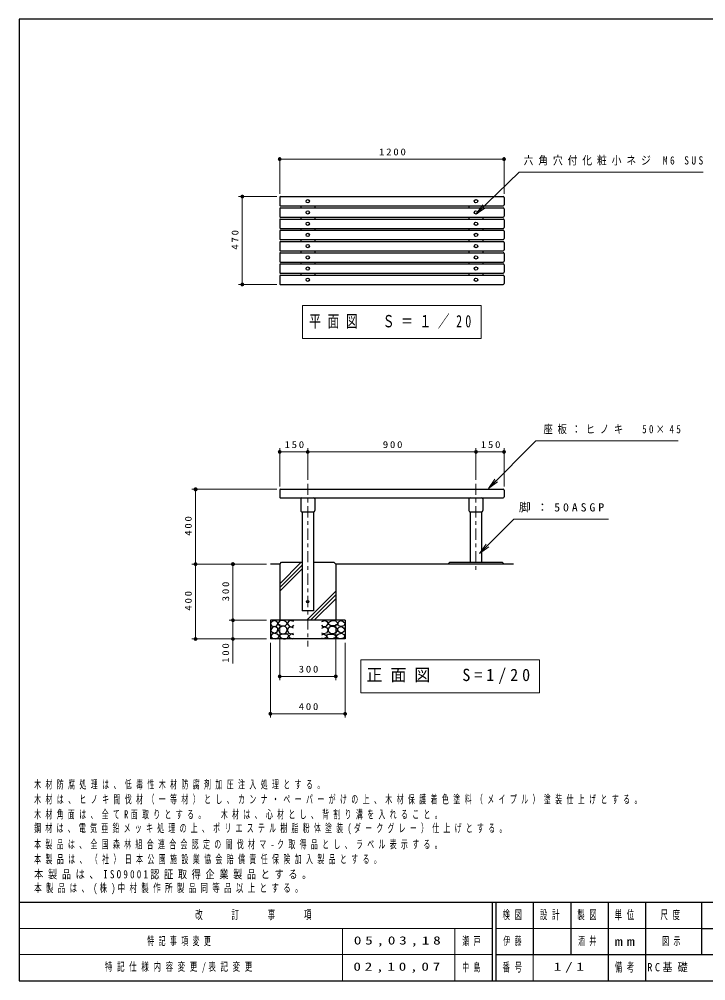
# Model space of a CAD drawing. Units: millimetres on the paper, scale 1:20. Extents: x -365 to 12, y -47 to 257.
# Drawn here: x -365 to -181.4, y 0 to 257 of the extents above; entities that cross this region are included whole.
import ezdxf

# ---------------------------------------------------------------- set-up
doc = ezdxf.new("R2010")
doc.units = ezdxf.units.MM
doc.linetypes.add('USER2', pattern=[6, 3, -1, 1, -1])
doc.layers.add('LY_1', color=3, linetype='Continuous', lineweight=25)
doc.layers.add('LY_2', color=7, linetype='Continuous', lineweight=13)
doc.styles.add('ＭＳ ゴシック', font='')
doc.styles.get('ＭＳ ゴシック').set_extended_font_data('MS Gothic')

# ---------------------------------------------------------------- blocks, each defined once
blk = doc.blocks.new('filled_dot')
at = {"color": 0, "linetype": 'Continuous', "lineweight": -2, "const_width": 1.25}
blk.add_lwpolyline([(-0.625, 0, 1), (0.625, 0, 1)], format="xyb", close=True, dxfattribs=at)

msp = doc.modelspace()

# ---------------------------------------------------------------- linework, layer by layer
at = {"layer": 'LY_1', "color": 7, "lineweight": 13}
for p, q in [((-295.336, 210.353), (-295.336, 220.103)), ((-295.336, 219.603), (-235.336, 219.603)), ((-235.336, 210.353), (-235.336, 220.103)), ((-296.086, 209.603), (-306.336, 209.603)), ((-305.336, 186.103), (-305.336, 209.603)), ((-242.836, 204.903), (-241.032, 207.352)), ((-242.836, 204.903), (-240.684, 206.993)), ((-240.336, 206.634), (-242.836, 204.903)), ((-296.086, 186.103), (-306.336, 186.103)), ((-289.236, 180.503), (-289.236, 171.703)), ((-241.436, 180.503), (-289.236, 180.503)), ((-241.436, 171.703), (-241.436, 180.503)), ((-289.236, 171.703), (-241.436, 171.703)), ((-295.336, 132.103), (-295.336, 142.353)), ((-295.336, 141.353), (-287.836, 141.353)), ((-287.836, 133.853), (-287.836, 142.353)), ((-287.836, 141.353), (-242.836, 141.353)), ((-242.836, 133.853), (-242.836, 142.353)), ((-242.836, 141.353), (-235.336, 141.353)), ((-235.336, 132.103), (-235.336, 142.353)), ((-239.519, 131.589), (-237.751, 134.064)), ((-239.519, 131.589), (-237.397, 133.711)), ((-296.086, 131.353), (-318.836, 131.353)), ((-317.836, 111.353), (-317.836, 131.353)), ((-237.044, 133.357), (-239.519, 131.589)), ((-241.887, 114.218), (-240.12, 116.693)), ((-241.887, 114.218), (-239.766, 116.339)), ((-239.413, 115.986), (-241.887, 114.218)), ((-298.836, 111.353), (-318.836, 111.353)), ((-317.836, 91.353), (-317.836, 111.353)), ((-307.836, 96.353), (-307.836, 111.353)), ((-295.336, 106.071), (-289.554, 111.853)), ((-295.336, 105.081), (-289.349, 111.069)), ((-295.336, 104.091), (-289.348, 110.079)), ((-288.084, 96.353), (-280.336, 104.101)), ((-287.094, 96.353), (-280.336, 103.111)), ((-286.104, 96.353), (-280.336, 102.121)), ((-298.836, 96.353), (-308.836, 96.353)), ((-307.836, 84.834), (-307.836, 96.353)), ((-295.336, 95.353), (-295.336, 80.353)), ((-280.336, 95.353), (-280.336, 80.353)), ((-298.836, 91.353), (-318.836, 91.353)), ((-297.836, 90.353), (-297.836, 70.353)), ((-277.836, 90.353), (-277.836, 70.353)), ((-273.611, 85.753), (-273.611, 76.953)), ((-225.811, 85.753), (-273.611, 85.753)), ((-225.811, 76.953), (-225.811, 85.753)), ((-280.336, 81.353), (-295.336, 81.353)), ((-273.611, 76.953), (-225.811, 76.953)), ((-277.836, 71.353), (-297.836, 71.353))]:
    msp.add_line(p, q, dxfattribs=at)
at = {"layer": 'LY_1'}
for p, q in [((-295.336, 209.353), (-295.336, 207.353)), ((-295.086, 209.603), (-235.586, 209.603)), ((-235.336, 209.353), (-235.336, 207.353)), ((-295.336, 206.353), (-295.336, 204.353)), ((-295.086, 207.103), (-235.586, 207.103)), ((-295.086, 206.603), (-235.586, 206.603)), ((-289.711, 207.103), (-289.711, 206.603)), ((-285.961, 207.103), (-285.961, 206.603)), ((-244.711, 207.103), (-244.711, 206.603)), ((-240.961, 207.103), (-240.961, 206.603)), ((-235.336, 206.353), (-235.336, 204.353)), ((-295.336, 203.353), (-295.336, 201.353)), ((-295.086, 204.103), (-235.586, 204.103)), ((-295.086, 203.603), (-235.586, 203.603)), ((-289.711, 204.103), (-289.711, 203.603)), ((-285.961, 204.103), (-285.961, 203.603)), ((-244.711, 204.103), (-244.711, 203.603)), ((-240.961, 204.103), (-240.961, 203.603)), ((-235.336, 203.353), (-235.336, 201.353)), ((-295.086, 201.103), (-235.586, 201.103)), ((-295.086, 200.603), (-235.586, 200.603)), ((-289.711, 201.103), (-289.711, 200.603)), ((-285.961, 201.103), (-285.961, 200.603)), ((-244.711, 201.103), (-244.711, 200.603)), ((-240.961, 201.103), (-240.961, 200.603)), ((-295.336, 200.353), (-295.336, 198.353)), ((-295.086, 198.103), (-235.586, 198.103)), ((-289.711, 198.103), (-289.711, 197.603)), ((-285.961, 198.103), (-285.961, 197.603)), ((-244.711, 198.103), (-244.711, 197.603)), ((-240.961, 198.103), (-240.961, 197.603)), ((-235.336, 200.353), (-235.336, 198.353)), ((-295.336, 197.353), (-295.336, 195.353)), ((-295.086, 197.603), (-235.586, 197.603)), ((-235.336, 197.353), (-235.336, 195.353)), ((-295.336, 194.353), (-295.336, 192.353)), ((-295.086, 195.103), (-235.586, 195.103)), ((-295.086, 194.603), (-235.586, 194.603)), ((-289.711, 195.103), (-289.711, 194.603)), ((-285.961, 195.103), (-285.961, 194.603)), ((-244.711, 195.103), (-244.711, 194.603)), ((-240.961, 195.103), (-240.961, 194.603)), ((-235.336, 194.353), (-235.336, 192.353)), ((-295.336, 191.353), (-295.336, 189.353)), ((-295.086, 192.103), (-235.586, 192.103)), ((-295.086, 191.603), (-235.586, 191.603)), ((-289.711, 192.103), (-289.711, 191.603)), ((-285.961, 192.103), (-285.961, 191.603)), ((-244.711, 192.103), (-244.711, 191.603)), ((-240.961, 192.103), (-240.961, 191.603)), ((-235.336, 191.353), (-235.336, 189.353)), ((-295.336, 188.353), (-295.336, 186.353)), ((-295.086, 189.103), (-235.586, 189.103)), ((-295.086, 188.603), (-235.586, 188.603)), ((-289.711, 189.103), (-289.711, 188.603)), ((-285.961, 189.103), (-285.961, 188.603)), ((-244.711, 189.103), (-244.711, 188.603)), ((-240.961, 189.103), (-240.961, 188.603)), ((-235.336, 188.353), (-235.336, 186.353)), ((-295.086, 186.103), (-235.586, 186.103)), ((-295.336, 131.103), (-295.336, 129.353)), ((-295.086, 131.353), (-235.586, 131.353)), ((-235.336, 131.103), (-235.336, 129.353)), ((-295.086, 129.103), (-235.586, 129.103)), ((-289.711, 128.783), (-289.711, 125.673)), ((-285.961, 128.783), (-285.961, 125.673)), ((-244.711, 128.783), (-244.711, 125.673)), ((-240.961, 128.783), (-240.961, 125.673)), ((-289.391, 125.353), (-286.281, 125.353)), ((-289.349, 125.353), (-289.349, 98.853)), ((-286.324, 125.353), (-286.324, 98.853)), ((-244.391, 125.353), (-241.281, 125.353)), ((-244.349, 125.353), (-244.349, 111.853)), ((-241.324, 125.353), (-241.324, 111.853)), ((-295.336, 111.353), (-297.836, 111.353)), ((-295.336, 111.353), (-294.836, 111.853)), ((-295.336, 111.353), (-295.336, 96.353)), ((-294.836, 111.853), (-289.349, 111.853)), ((-286.324, 111.853), (-280.836, 111.853)), ((-280.836, 111.853), (-280.336, 111.353)), ((-232.769, 111.353), (-280.336, 111.353)), ((-280.336, 111.353), (-280.336, 96.353)), ((-250.336, 111.353), (-249.836, 111.853)), ((-249.836, 111.853), (-235.836, 111.853)), ((-235.836, 111.853), (-235.336, 111.353)), ((-286.324, 98.853), (-289.348, 98.853)), ((-277.836, 96.353), (-297.836, 96.353)), ((-297.836, 96.353), (-297.836, 91.353)), ((-277.836, 96.353), (-277.836, 91.353)), ((-277.836, 91.353), (-297.836, 91.353))]:
    msp.add_line(p, q, dxfattribs=at)
at = {"layer": 'LY_1', "color": 7, "linetype": 'USER2', "lineweight": 13}
for p, q in [((-287.836, 132.853), (-287.836, 89.353)), ((-242.836, 132.853), (-242.836, 109.353))]:
    msp.add_line(p, q, dxfattribs=at)
at = {"layer": 'LY_1', "color": 7, "lineweight": 13}
for points in [[(-242.836, 204.903), (-231.266, 216.14), (-182.094, 216.14)], [(-239.519, 131.589), (-226.791, 144.317), (-188.779, 144.317)], [(-241.887, 114.218), (-232.695, 123.41), (-207.359, 123.41)]]:
    msp.add_lwpolyline(points, dxfattribs=at)
at = {"layer": 'LY_1'}
for points in [[(-296.714, 96.323), (-297.347, 96.022), (-297.823, 95.547), (-297.522, 94.85), (-296.793, 94.707), (-296.096, 94.866), (-295.842, 95.452), (-296.032, 95.959)], [(-294.742, 96.328), (-295.269, 96.193), (-295.851, 95.557), (-295.621, 95.138), (-295.164, 94.901), (-294.648, 94.828), (-293.904, 94.895), (-293.337, 95.436), (-293.621, 95.936), (-294.154, 96.246)], [(-280.93, 96.328), (-280.403, 96.193), (-279.822, 95.557), (-280.051, 95.138), (-280.509, 94.901), (-281.024, 94.828), (-281.768, 94.895), (-282.335, 95.436), (-282.052, 95.936), (-281.518, 96.246)], [(-278.959, 96.323), (-278.325, 96.022), (-277.85, 95.547), (-278.151, 94.85), (-278.879, 94.707), (-279.576, 94.866), (-279.83, 95.452), (-279.64, 95.959)], [(-296.84, 94.676), (-297.379, 94.327), (-297.823, 93.646), (-297.316, 93.186), (-296.65, 92.87), (-295.953, 93.313), (-295.874, 94.153), (-296.282, 94.515)], [(-296.881, 92.879), (-297.45, 92.56), (-297.788, 92.137), (-297.384, 91.571), (-296.442, 91.368), (-295.726, 91.687), (-295.453, 92.192), (-295.992, 92.648)], [(-295.378, 93.111), (-294.756, 92.766), (-294.08, 92.719), (-293.567, 93.081), (-293.323, 93.679), (-293.435, 94.216), (-293.783, 94.625), (-294.249, 94.789), (-294.783, 94.733), (-295.473, 94.364), (-295.77, 93.787)], [(-294.026, 92.672), (-294.81, 92.631), (-295.472, 92.158), (-295.04, 91.699), (-294.35, 91.388), (-293.785, 91.38), (-293.242, 91.604), (-292.904, 92.131), (-293.161, 92.618)], [(-281.646, 92.672), (-280.862, 92.631), (-280.2, 92.158), (-280.632, 91.699), (-281.322, 91.388), (-281.887, 91.38), (-282.43, 91.604), (-282.768, 92.131), (-282.511, 92.618)], [(-280.295, 93.111), (-280.916, 92.766), (-281.592, 92.719), (-282.105, 93.081), (-282.349, 93.679), (-282.237, 94.216), (-281.889, 94.625), (-281.423, 94.789), (-280.889, 94.733), (-280.199, 94.364), (-279.903, 93.787)], [(-278.791, 92.879), (-278.222, 92.56), (-277.884, 92.137), (-278.288, 91.571), (-279.23, 91.368), (-279.946, 91.687), (-280.219, 92.192), (-279.68, 92.648)], [(-278.832, 94.676), (-278.293, 94.327), (-277.85, 93.646), (-278.357, 93.186), (-279.022, 92.87), (-279.719, 93.313), (-279.798, 94.153), (-279.39, 94.515)]]:
    msp.add_lwpolyline(points, close=True, dxfattribs=at)
for points in [[(-291.586, 96.018), (-292.442, 96.335), (-292.98, 96.066), (-293.297, 95.464), (-292.711, 94.703), (-291.935, 94.64), (-291.586, 95.036)], [(-284.086, 96.018), (-283.231, 96.335), (-282.692, 96.066), (-282.375, 95.464), (-282.961, 94.703), (-283.738, 94.64), (-284.086, 95.036)], [(-291.602, 94.212), (-292.362, 94.608), (-292.996, 94.355), (-293.297, 93.705), (-292.853, 92.929), (-292.093, 92.691), (-291.602, 92.897)], [(-291.586, 92.485), (-292.251, 92.691), (-292.901, 92.137), (-292.727, 91.741), (-291.998, 91.376), (-291.586, 91.535)], [(-284.086, 92.485), (-283.421, 92.691), (-282.771, 92.137), (-282.945, 91.741), (-283.674, 91.376), (-284.086, 91.535)], [(-284.07, 94.212), (-283.31, 94.608), (-282.676, 94.355), (-282.375, 93.705), (-282.819, 92.929), (-283.579, 92.691), (-284.07, 92.897)]]:
    msp.add_lwpolyline(points, dxfattribs=at)
for centre, radius in [((-287.836, 208.353), 0.45), ((-242.836, 208.353), 0.45), ((-287.836, 205.353), 0.45), ((-242.836, 205.353), 0.45), ((-287.836, 202.353), 0.45), ((-242.836, 202.353), 0.45), ((-287.836, 199.353), 0.45), ((-242.836, 199.353), 0.45), ((-287.836, 196.353), 0.45), ((-242.836, 196.353), 0.45), ((-287.836, 193.353), 0.45), ((-242.836, 193.353), 0.45), ((-287.836, 190.353), 0.45), ((-242.836, 190.353), 0.45), ((-287.836, 187.353), 0.45), ((-242.836, 187.353), 0.45), ((-287.836, 101.353), 0.325)]:
    msp.add_circle(centre, radius, dxfattribs=at)
for centre, radius, start, end in [((-295.086, 209.353), 0.25, 89.99998, 179.99996), ((-235.586, 209.353), 0.25, 0, 89.99998), ((-295.086, 207.353), 0.25, 179.99998, 270.00003), ((-295.086, 206.353), 0.25, 89.99998, 179.99996), ((-235.586, 207.353), 0.25, 270.00002, 0), ((-235.586, 206.353), 0.25, 0, 89.99998), ((-295.086, 204.353), 0.25, 179.99998, 270.00003), ((-295.086, 203.353), 0.25, 89.99998, 179.99996), ((-235.586, 204.353), 0.25, 270.00002, 0), ((-235.586, 203.353), 0.25, 0, 89.99998), ((-295.086, 201.353), 0.25, 179.99998, 270.00003), ((-295.086, 200.353), 0.25, 89.99998, 179.99996), ((-235.586, 201.353), 0.25, 270.00002, 0), ((-235.586, 200.353), 0.25, 0, 89.99998), ((-295.086, 198.353), 0.25, 179.99998, 270.00003), ((-235.586, 198.353), 0.25, 270.00002, 0), ((-295.086, 197.353), 0.25, 89.99998, 179.99996), ((-295.086, 195.353), 0.25, 179.99998, 270.00003), ((-235.586, 197.353), 0.25, 0, 89.99998), ((-235.586, 195.353), 0.25, 270.00002, 0), ((-295.086, 194.353), 0.25, 89.99998, 179.99996), ((-235.586, 194.353), 0.25, 0, 89.99998), ((-295.086, 192.353), 0.25, 179.99998, 270.00003), ((-295.086, 191.353), 0.25, 89.99998, 179.99996), ((-235.586, 192.353), 0.25, 270.00002, 0), ((-235.586, 191.353), 0.25, 0, 89.99998), ((-295.086, 189.353), 0.25, 179.99998, 270.00003), ((-295.086, 188.353), 0.25, 89.99998, 179.99996), ((-235.586, 189.353), 0.25, 270.00002, 0), ((-235.586, 188.353), 0.25, 0, 89.99998), ((-295.086, 186.353), 0.25, 179.99998, 270.00003), ((-235.586, 186.353), 0.25, 270.00002, 0), ((-295.086, 131.103), 0.25, 89.99998, 179.99996), ((-235.586, 131.103), 0.25, 0, 89.99998), ((-295.086, 129.353), 0.25, 179.99998, 270.00002), ((-289.391, 128.783), 0.32, 89.99998, 179.99996), ((-286.281, 128.783), 0.32, 0, 89.99998), ((-244.391, 128.783), 0.32, 89.99998, 179.99996), ((-241.281, 128.783), 0.32, 0, 89.99998), ((-235.586, 129.353), 0.25, 270.00002, 0), ((-289.391, 125.673), 0.32, 179.99998, 270.00002), ((-286.281, 125.673), 0.32, 270.00002, 0), ((-244.391, 125.673), 0.32, 179.99998, 270.00002), ((-241.281, 125.673), 0.32, 270.00002, 0)]:
    msp.add_arc(centre, radius, start, end, dxfattribs=at)
at = {"layer": 'LY_2', "color": 20, "lineweight": 25}
for p, q in [((0, 257), (-365, 257)), ((-365, 257), (-365, 0)), ((-365, 21), (0, 21)), ((-365, 0), (0, 0))]:
    msp.add_line(p, q, dxfattribs=at)
at = {"layer": 'LY_2', "color": 3, "lineweight": 25}
for p, q in [((-238.5, 21), (-238.5, 0)), ((-237.5, 21), (-237.5, 0)), ((-227.5, 21), (-227.5, 7)), ((-217.5, 21), (-217.5, 7)), ((-207.5, 21), (-207.5, 0)), ((-197.5, 21), (-197.5, 7)), ((-182.5, 21), (-182.5, 7)), ((-182.5, 14), (-70, 14)), ((-237.5, 7), (0, 7)), ((-197.5, 7), (-197.5, 0))]:
    msp.add_line(p, q, dxfattribs=at)
at = {"layer": 'LY_2'}
for p, q in [((-365, 14), (-238.5, 14)), ((-278.5, 14), (-278.5, 0)), ((-248.5, 14), (-248.5, 0)), ((-237.5, 14), (-182.5, 14)), ((-365, 7), (-238.5, 7)), ((-227.5, 7), (-227.5, 0))]:
    msp.add_line(p, q, dxfattribs=at)

# ---------------------------------------------------------------- block references
at = {"layer": 'LY_1', "color": 7, "lineweight": 13, "xscale": 0.4, "yscale": 0.4}
for p in [(-295.336, 219.603), (-295.336, 141.353), (-287.836, 141.353), (-242.836, 141.353), (-295.336, 81.353), (-297.836, 71.353)]:
    msp.add_blockref('filled_dot', p, dxfattribs=at)
at = {"layer": 'LY_1', "color": 7, "lineweight": 13}
for p, xscale, yscale, rotation in [((-235.336, 219.603), 0.4, 0.4, 180), ((-305.336, 209.603), 0.4, 0.4, 270), ((-305.336, 186.103), 0.4, 0.4, 90), ((-287.836, 141.353), 0.4, 0.4, 180), ((-242.836, 141.353), 0.4, 0.4, 180), ((-235.336, 141.353), 0.4, 0.4, 180), ((-317.836, 131.353), 0.431, 0.431, 270), ((-317.836, 111.353), 0.4, 0.4, 270), ((-307.836, 111.353), 0.431, 0.431, 270), ((-307.836, 96.353), 0.4, 0.4, 270), ((-317.836, 91.353), 0.4, 0.4, 90), ((-307.836, 91.353), 0.4, 0.4, 90), ((-280.336, 81.353), 0.4, 0.4, 180), ((-277.836, 71.353), 0.4, 0.4, 180)]:
    msp.add_blockref('filled_dot', p, dxfattribs=dict(at, xscale=xscale, yscale=yscale, rotation=rotation))

# ---------------------------------------------------------------- texts
at = {"layer": 'LY_1', "color": 7, "style": 'ＭＳ ゴシック'}
for s, insert, char_height, attachment_point in [('\\T1.33;\\W1.15;1200', (-264.936, 220.603), 1.833, 8), ('\\T1.5;\\W0.85;六角穴付化粧小ネジ\\~M6\\~SUS', (-230.094, 219.14), 2.199, 4), ('\\T1.56;\\W0.7;平面図\u3000Ｓ＝１／20', (-265.336, 176.103), 3.299, 5), ('\\T1.53;\\W0.8;座板：ヒノキ\u300050×45', (-224.779, 147.317), 2.199, 4), ('\\T1.33;\\W1.15;150', (-291.186, 142.353), 1.833, 8), ('\\T1.33;\\W1.15;900', (-264.895, 142.353), 1.833, 8), ('\\T1.33;\\W1.15;150', (-238.686, 142.353), 1.833, 8), ('\\T1.5;\\W1.05;脚：50ASGP', (-231.359, 126.41), 2.199, 4), ('\\T1.33;\\W1.15;300', (-287.395, 82.353), 1.833, 8), ('\\T1.5;\\W0.95;正面図\u3000S=1/20', (-249.711, 81.353), 3.299, 5), ('\\T1.33;\\W1.15;400', (-287.395, 72.353), 1.833, 8), ('\\T1.64;\\W0.6;木材防腐処理は、低毒性木材防腐剤加圧注入処理とする。', (-361.002, 51.116), 2.199, 7), ('\\T1.64;\\W0.6;木材は、ヒノキ間伐材（一等材）とし、カンナ・ペーパーがけの上、木材保護着色塗料（メイプル）塗装仕上げとする。', (-361.002, 47.116), 2.199, 7), ('\\T1.63;\\W0.6;木材角面は、全てR面取りとする。\u3000木材は、心材とし、背割り溝を入れること。', (-361.002, 43.116), 2.199, 7), ('\\T1.62;\\W0.6;鋼材は、電気亜鉛メッキ処理の上、ポリエステル樹脂粉体塗装(ダークグレー）仕上げとする。', (-361.002, 39.116), 2.199, 7), ('\\T1.63;\\W0.6;本製品は、全国森林組合連合会認定の間伐材マ-ク取得品とし、ラベル表示する。', (-361.002, 35.116), 2.199, 7), ('\\T1.64;\\W0.6;本製品は、（社）日本公園施設業協会賠償責任保険加入製品とする。', (-361.002, 31.116), 2.199, 7), ('\\T1.5;\\W0.8;本製品は、ISO9001認証取得企業製品とする。', (-361.002, 27.116), 2.199, 7), ('\\T1.58;\\W0.65;本製品は、(株)中村製作所製品同等品以上とする。', (-361.002, 23.116), 2.199, 7), ('\\T1.64;\\W0.6;特記事項変更', (-330.75, 10.5), 2.199, 4), ('\\T1.5;\\W1.35;05,03,18', (-275.5, 10.5), 2.199, 4), ('\\T1.64;\\W0.6;瀬戸', (-246.5, 10.5), 2.199, 4), ('\\T1.64;\\W0.6;伊藤', (-232.5, 10.5), 2.199, 5), ('\\T1.64;\\W0.6;酒井', (-212.5, 10.5), 2.199, 5), ('\\T1.64;\\W0.6;図示', (-190, 10.5), 2.199, 5), ('\\T1.62;\\W0.65;特記仕様内容変更/表記変更', (-321.75, 3.5), 2.199, 5), ('\\T1.5;\\W1.35;02,10,07', (-263.5, 3.5), 2.199, 5), ('\\T1.64;\\W0.6;中島', (-243.5, 3.5), 2.199, 5), ('\\T1.5;\\W1.35;1/1', (-217.5, 3.5), 2.199, 5), ('\\T1.5;\\W0.9;RC基礎', (-197, 3.5), 2.199, 4)]:
    msp.add_mtext(s, dxfattribs=dict(at, insert=insert, char_height=char_height, attachment_point=attachment_point))
at = {"layer": 'LY_1', "color": 7, "char_height": 1.833, "attachment_point": 8, "rotation": 90, "style": 'ＭＳ ゴシック'}
for s, insert in [('\\T1.33;\\W1.15;470', (-306.336, 198.268)), ('\\T1.33;\\W1.15;400', (-318.836, 121.794)), ('\\T1.33;\\W1.15;300', (-308.836, 104.294)), ('\\T1.33;\\W1.15;400', (-318.836, 101.794)), ('\\T1.33;\\W1.15;100', (-308.836, 87.834))]:
    msp.add_mtext(s, dxfattribs=dict(at, insert=insert))
at = {"layer": 'LY_2', "char_height": 2.346, "attachment_point": 5, "style": 'ＭＳ ゴシック'}
for s, insert in [('\\T1.64;\\W0.6;改\u3000\u3000訂\u3000\u3000事\u3000\u3000項', (-301.75, 17.5)), ('\\T1.64;\\W0.6;検図', (-232.5, 17.5)), ('\\T1.64;\\W0.6;設計', (-222.5, 17.5)), ('\\T1.64;\\W0.6;製図', (-212.5, 17.5)), ('\\T1.64;\\W0.6;単位', (-202.5, 17.5)), ('\\T1.64;\\W0.6;尺度', (-190.25, 17.5)), ('\\T1.5;\\W1.35;mm', (-202.5, 10.5)), ('\\T1.64;\\W0.6;備考', (-202.5, 3.5)), ('\\T1.64;\\W0.6;番号', (-232.5, 3.5))]:
    msp.add_mtext(s, dxfattribs=dict(at, insert=insert))

doc.saveas('drawing.dxf')
